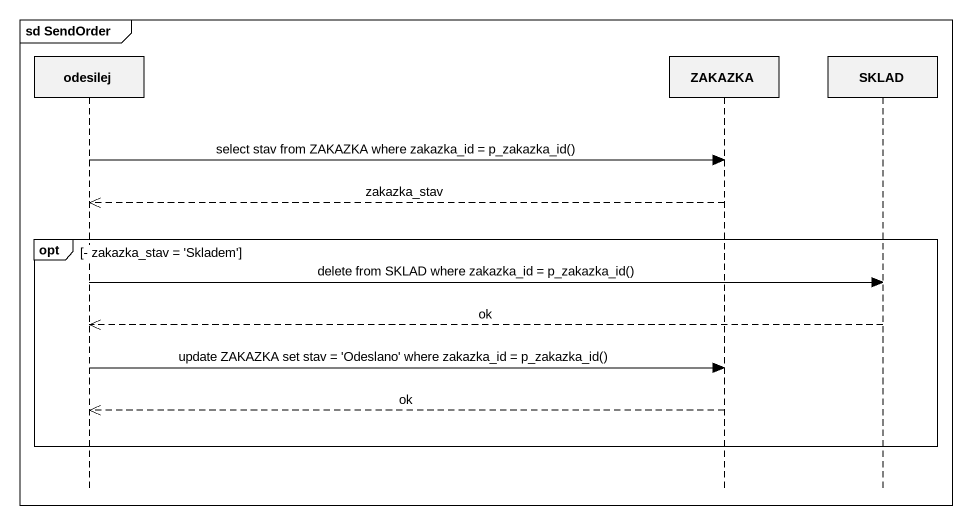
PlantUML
@startuml
mainframe sd SendOrder
hide footbox
participant odesilej
participant ZAKAZKA
participant SKLAD

odesilej -> ZAKAZKA : select stav from ZAKAZKA where zakazka_id = p_zakazka_id()
ZAKAZKA -->> odesilej : zakazka_stav
opt - zakazka_stav = 'Skladem'
  odesilej -> SKLAD : delete from SKLAD where zakazka_id = p_zakazka_id()
  SKLAD -->> odesilej : ok
  odesilej -> ZAKAZKA : update ZAKAZKA set stav = 'Odeslano' where zakazka_id = p_zakazka_id()
  ZAKAZKA -->> odesilej : ok
end
@enduml
